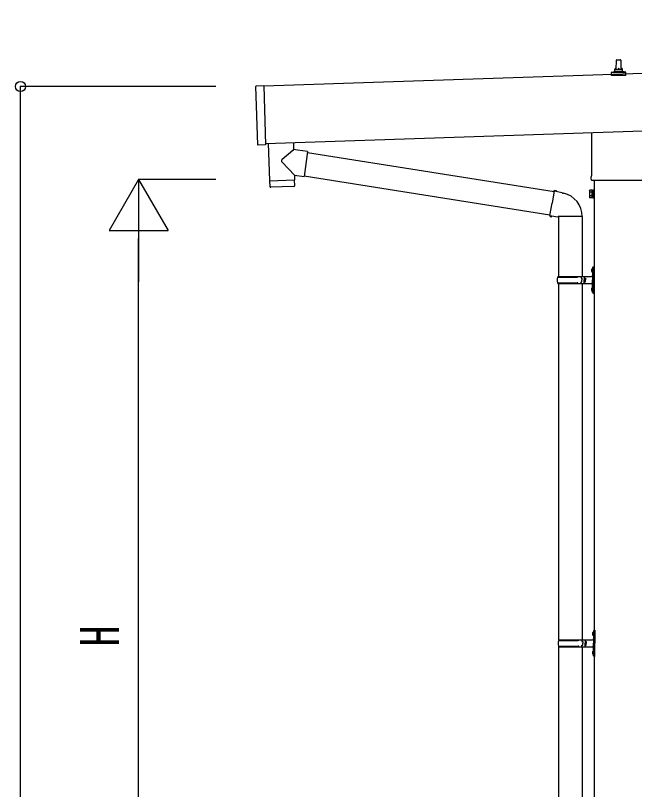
# Model space of a CAD drawing. Units: millimetres, scale not verified. Extents: x -12615 to 12615, y -8910 to 8910.
# Drawn here: x -5141 to -3570, y -1891 to 74 of the extents above; entities that cross this region are included whole.
import ezdxf
from ezdxf.enums import TextEntityAlignment as Align

# ---------------------------------------------------------------- set-up
doc = ezdxf.new("R2010")
doc.units = ezdxf.units.MM
doc.header["$LTSCALE"] = 40
for name, color, linetype in [('0-4_YKK_13', 4, 'Continuous'), ('0-5_YKK_A1', 4, 'Continuous'), ('0-6_YKK_D', 6, 'Continuous')]:
    doc.layers.add(name, color=color, linetype=linetype)
doc.styles.add('ＭＳ ゴシック', font='')
doc.styles.get('ＭＳ ゴシック').set_extended_font_data('MS Gothic')

msp = doc.modelspace()

# ---------------------------------------------------------------- linework, layer by layer
at = {"layer": '0-4_YKK_13'}
for p, q in [((-3615.94, -62.74), (-3615.21, -39.21)), ((-3614.21, -38.24), (-3605.67, -38.24)), ((-3604.67, -39.21), (-3603.94, -62.74)), ((-3628.19, -78.24), (-3628.19, -70.53)), ((-3591.69, -78.24), (-3628.19, -78.24)), ((-3627.81, -69.74), (-3592.07, -69.74)), ((-3627.43, -69.55), (-3620.7, -67.92)), ((-3620.32, -67.74), (-3599.56, -67.74)), ((-3619.94, -66.95), (-3619.94, -62.74)), ((-3618.94, -62.74), (-3600.94, -62.74)), ((-3599.94, -66.95), (-3599.94, -62.74)), ((-3592.45, -69.55), (-3599.18, -67.92)), ((-3591.69, -78.24), (-3591.69, -70.53)), ((-4526.15, -253.7), (-4531.08, -105.78)), ((-4511.12, -104.12), (-4530.11, -104.75)), ((-3678.24, -332.23), (-3678.24, -222.72)), ((-4435.66, -248.1), (-4435.05, -266.29)), ((-4399.45, -271.35), (-4408.41, -334.41)), ((-4399.71, -273.17), (-3773.81, -372.83)), ((-4432.89, -330.93), (-4464.39, -298.42)), ((-4432.89, -330.93), (-4408.41, -334.41)), ((-4432.89, -330.93), (-4432.49, -342.94)), ((-4408.15, -332.58), (-3784.23, -431.92)), ((-4496.43, -346.07), (-4495.76, -359.11)), ((-4491.96, -344.92), (-4491.91, -345.92)), ((-4436.99, -343.09), (-4436.98, -344.09)), ((-3679.94, -341), (-3679.94, -335.5)), ((-3542, -344.5), (-3677.88, -344.5)), ((-4435.15, -360.04), (-4492.66, -361.96)), ((-3773.49, -371.01), (-3779.02, -402.37)), ((-3773.49, -371.01), (-3772.35, -369.03)), ((-3772.35, -369.03), (-3768.78, -369.65)), ((-3768.78, -369.65), (-3768.37, -372)), ((-3683.94, -370.5), (-3683.18, -369.19)), ((-3683.94, -370.5), (-3683.94, -387.5)), ((-3753.85, -374.83), (-3752.17, -376.45)), ((-3752.17, -376.45), (-3750.05, -376.9)), ((-3683.94, -387.5), (-3683.18, -388.81)), ((-3676.94, -374.09), (-3683.18, -374.09)), ((-3676.94, -383.91), (-3683.18, -383.91)), ((-3676.94, -388.81), (-3683.18, -388.81)), ((-3674.44, -388.2), (-3676.94, -388.2)), ((-3784.55, -433.74), (-3779.02, -402.37)), ((-3784.55, -433.74), (-3784.15, -435.99)), ((-3784.55, -433.74), (-3779.4, -434.56)), ((-3784.15, -435.99), (-3780.59, -436.62)), ((-3780.59, -436.62), (-3779.4, -434.56)), ((-3779.4, -434.56), (-3764.79, -436.87)), ((-3764.79, -436.87), (-3762.59, -435.89)), ((-3702.29, -436.28), (-3763.48, -436.28)), ((-3762.44, -436.28), (-3762.44, -588)), ((-3702.44, -436.28), (-3702.44, -588)), ((-3677.47, -568.85), (-3676.84, -568.85)), ((-3677.47, -568.85), (-3677.47, -577.15)), ((-3676.84, -568.85), (-3676.84, -577.15)), ((-3676.84, -568.85), (-3676.44, -569.25)), ((-3676.44, -565), (-3673.44, -563.5)), ((-3676.44, -565), (-3676.44, -597)), ((-3676.44, -569.25), (-3676.44, -576.75)), ((-3673.44, -563.5), (-3673.44, -597)), ((-3673.44, -563.5), (-3672.44, -563.5)), ((-3672.44, -563.5), (-3672.44, -597)), ((-3764.44, -588), (-3678.44, -588)), ((-3764.44, -588), (-3764.44, -590)), ((-3705.44, -588), (-3705.44, -592.5)), ((-3697.44, -588), (-3697.44, -597)), ((-3678.74, -570.85), (-3676.7, -571.85)), ((-3677.47, -577.15), (-3676.84, -577.15)), ((-3676.84, -577.15), (-3676.44, -576.75)), ((-3676.7, -571.85), (-3676.09, -573)), ((-3765.44, -590), (-3715.11, -590)), ((-3765.44, -604), (-3715.11, -604)), ((-3764.44, -606), (-3764.44, -604)), ((-3764.44, -606), (-3678.44, -606)), ((-3762.44, -606), (-3762.44, -1510.5)), ((-3705.44, -592.5), (-3703.44, -592.5)), ((-3705.44, -606), (-3705.44, -601.5)), ((-3705.44, -601.5), (-3703.44, -601.5)), ((-3703.44, -592.5), (-3703.44, -597)), ((-3703.44, -601.5), (-3703.44, -597)), ((-3702.44, -606), (-3702.44, -1510.5)), ((-3697.44, -592.5), (-3694.44, -592.5)), ((-3697.44, -606), (-3697.44, -597)), ((-3697.44, -601.5), (-3694.44, -601.5)), ((-3694.44, -592.5), (-3694.44, -597)), ((-3694.44, -601.5), (-3694.44, -597)), ((-3676.44, -629), (-3676.44, -597)), ((-3673.44, -630.5), (-3673.44, -597)), ((-3672.44, -630.5), (-3672.44, -597)), ((-3678.74, -618.85), (-3676.7, -619.85)), ((-3677.47, -616.85), (-3676.84, -616.85)), ((-3677.47, -616.85), (-3677.47, -625.15)), ((-3677.47, -625.15), (-3676.84, -625.15)), ((-3676.84, -616.85), (-3676.84, -625.15)), ((-3676.84, -616.85), (-3676.44, -617.25)), ((-3676.84, -625.15), (-3676.44, -624.75)), ((-3676.7, -619.85), (-3676.09, -621)), ((-3676.44, -617.25), (-3676.44, -624.75)), ((-3676.44, -629), (-3673.44, -630.5)), ((-3673.44, -630.5), (-3672.44, -630.5)), ((-3676.24, -1493.35), (-3674.2, -1494.35)), ((-3674.97, -1491.35), (-3674.34, -1491.35)), ((-3674.97, -1491.35), (-3674.97, -1499.65)), ((-3674.34, -1491.35), (-3674.34, -1499.65)), ((-3674.34, -1491.35), (-3673.94, -1491.75)), ((-3673.94, -1487.5), (-3670.94, -1486)), ((-3673.94, -1487.5), (-3673.94, -1519.5)), ((-3673.94, -1491.75), (-3673.94, -1499.25)), ((-3670.94, -1486), (-3670.94, -1519.5)), ((-3670.94, -1486), (-3669.94, -1486)), ((-3669.94, -1486), (-3669.94, -1519.5)), ((-3762.94, -1512.5), (-3712.61, -1512.5)), ((-3761.94, -1510.5), (-3675.94, -1510.5)), ((-3761.94, -1510.5), (-3761.94, -1512.5)), ((-3702.94, -1510.5), (-3702.94, -1515)), ((-3694.94, -1510.5), (-3694.94, -1519.5)), ((-3674.97, -1499.65), (-3674.34, -1499.65)), ((-3674.34, -1499.65), (-3673.94, -1499.25)), ((-3674.2, -1494.35), (-3673.59, -1495.5)), ((-3762.94, -1526.5), (-3712.61, -1526.5)), ((-3762.44, -1528.49), (-3762.44, -2433)), ((-3761.94, -1528.5), (-3761.94, -1526.5)), ((-3761.94, -1528.5), (-3675.94, -1528.5)), ((-3702.94, -1515), (-3700.94, -1515)), ((-3702.94, -1528.5), (-3702.94, -1524)), ((-3702.94, -1524), (-3700.94, -1524)), ((-3702.44, -1528.49), (-3702.44, -2433)), ((-3700.94, -1515), (-3700.94, -1519.5)), ((-3700.94, -1524), (-3700.94, -1519.5)), ((-3694.94, -1515), (-3691.94, -1515)), ((-3694.94, -1528.5), (-3694.94, -1519.5)), ((-3694.94, -1524), (-3691.94, -1524)), ((-3691.94, -1515), (-3691.94, -1519.5)), ((-3691.94, -1524), (-3691.94, -1519.5)), ((-3673.94, -1551.5), (-3673.94, -1519.5)), ((-3670.94, -1553), (-3670.94, -1519.5)), ((-3669.94, -1553), (-3669.94, -1519.5)), ((-3676.24, -1541.35), (-3674.2, -1542.35)), ((-3674.97, -1539.35), (-3674.34, -1539.35)), ((-3674.97, -1539.35), (-3674.97, -1547.65)), ((-3674.97, -1547.65), (-3674.34, -1547.65)), ((-3674.34, -1539.35), (-3674.34, -1547.65)), ((-3674.34, -1539.35), (-3673.94, -1539.75)), ((-3674.34, -1547.65), (-3673.94, -1547.25)), ((-3674.2, -1542.35), (-3673.59, -1543.5)), ((-3673.94, -1539.75), (-3673.94, -1547.25)), ((-3673.94, -1551.5), (-3670.94, -1553)), ((-3670.94, -1553), (-3669.94, -1553))]:
    msp.add_line(p, q, dxfattribs=at)
for points in [[(-4511.12, -104.12), (-4506.13, -254.04), (-4525.11, -254.67)], [(-4499.62, -250.23), (-4496.46, -345.07), (-4432.49, -342.94)], [(-4435.05, -266.29), (-4437.14, -268.05), (-4464.35, -291.09)], [(-4399.45, -271.35), (-4425.36, -267.66), (-4435.05, -266.29)], [(-4432.25, -356.99), (-4432.46, -343.94), (-4496.43, -346.07)], [(-3773.49, -371.01), (-3768.37, -372), (-3753.85, -374.83)], [(-3676.94, -388.81), (-3676.94, -369.19), (-3683.18, -369.19)], [(-3676.94, -388.2), (-3676.94, -369.8), (-3674.44, -369.8)], [(-3678.74, -575.15), (-3676.7, -574.15), (-3676.09, -573)], [(-3678.74, -623.15), (-3676.7, -622.15), (-3676.09, -621)], [(-3676.24, -1497.65), (-3674.2, -1496.65), (-3673.59, -1495.5)], [(-3676.24, -1545.65), (-3674.2, -1544.65), (-3673.59, -1543.5)]]:
    msp.add_lwpolyline(points, dxfattribs=at)
msp.add_lwpolyline([(-3674.44, -389.5), (-3674.44, -368.5), (-3672.44, -368.5), (-3672.44, -389.5)], close=True, dxfattribs=at)
for centre, radius, start, end in [((-3614.21, -39.24), 1, 90, 178.60509), ((-3605.67, -39.24), 1, 1.39491, 90), ((-3627.19, -70.53), 1, 103.62699, 180), ((-3620.94, -66.95), 1, 283.62699, 0), ((-3615.86, -63.37), 4.13, 90, 171.17633), ((-3618.94, -63.74), 1, 90, 180), ((-3606.61, -62.74), 4.83, 133.60282, 180), ((-3613.27, -62.74), 4.83, 0, 46.39718), ((-3604.03, -63.37), 4.13, 8.82367, 90), ((-3600.94, -63.74), 1, 0, 90), ((-3598.94, -66.95), 1, 180, 256.37301), ((-3592.69, -70.53), 1, 0, 76.37301), ((-4530.08, -105.75), 1, 91.90915, 181.90915), ((-4525.15, -253.67), 1, 181.90915, 271.90915), ((-4460.97, -294.77), 5, 132.56466, 226.88314), ((-3675.94, -335.5), 4, 125.09963, 180), ((-3675.94, -341), 4, 180, 194.47751), ((-3675.94, -341), 4, 194.47751, 241.04498), ((-4492.77, -358.96), 3, 182.90915, 271.95747), ((-4435.25, -357.04), 3, 271.90915, 0.90915), ((-3679.6, -371.64), 4.34, 145.61575, 214.38425), ((-3762.59, -435.89), 60.3, 359.62495, 78), ((-3667.7, -379), 16.24, 162.41205, 197.58795), ((-3679.6, -386.36), 4.34, 145.61575, 214.38425), ((-3673.14, -573), 6, 136.21765, 223.78235), ((-3715.11, -588), 2, 270, 359.99998), ((-3678.44, -586), 2, 270, 359.99998), ((-3716.69, -597), 49.25, 171.82876, 180.00002), ((-3716.69, -597), 49.25, 180.00002, 188.17127), ((-3715.11, -606), 2, 0.00005, 90.00004), ((-3678.44, -608), 2, 0.00005, 90.00004), ((-3673.14, -621), 6, 136.21765, 223.78235), ((-3670.64, -1495.5), 6, 136.21765, 223.78235), ((-3714.19, -1519.5), 49.25, 171.82876, 180.00002), ((-3712.61, -1510.5), 2, 270, 359.99998), ((-3675.94, -1508.5), 2, 270, 359.99998), ((-3714.19, -1519.5), 49.25, 180.00002, 188.17127), ((-3712.61, -1528.5), 2, 0.00005, 90.00004), ((-3675.94, -1530.5), 2, 0.00005, 90.00004), ((-3670.64, -1543.5), 6, 136.21765, 223.78235)]:
    msp.add_arc(centre, radius, start, end, dxfattribs=at)
at = {"layer": '0-5_YKK_A1'}
for p, q in [((880.93, 74.31), (-4511.08, -105.4)), ((-4506.25, -250.32), (885.76, -70.58)), ((-3672.44, -344.5), (-3672.44, -3142))]:
    msp.add_line(p, q, dxfattribs=at)
at = {"layer": '0-6_YKK_D'}
for p, q in [((-4632.58, -106.05), (-5129.54, -106.05)), ((-5128.54, -2642), (-5128.54, -106.05)), ((-4828.54, -342), (-4903.54, -471.9)), ((-4632.58, -342), (-4829.54, -342)), ((-4828.54, -342), (-4753.54, -471.9)), ((-4828.54, -342), (-4828.54, -601.81)), ((-4903.54, -471.9), (-4753.54, -471.9)), ((-4828.54, -2492), (-4828.54, -492))]:
    msp.add_line(p, q, dxfattribs=at)
msp.add_circle((-5128.54, -106.05), 12.75, dxfattribs=at)

# ---------------------------------------------------------------- texts
at = {"layer": '0-6_YKK_D', "style": 'ＭＳ ゴシック', "width": 0.8}
msp.add_text('H', height=98.97, rotation=90, dxfattribs=at).set_placement((-4848.54, -1528), align=Align.BOTTOM_LEFT)

doc.saveas('drawing.dxf')
